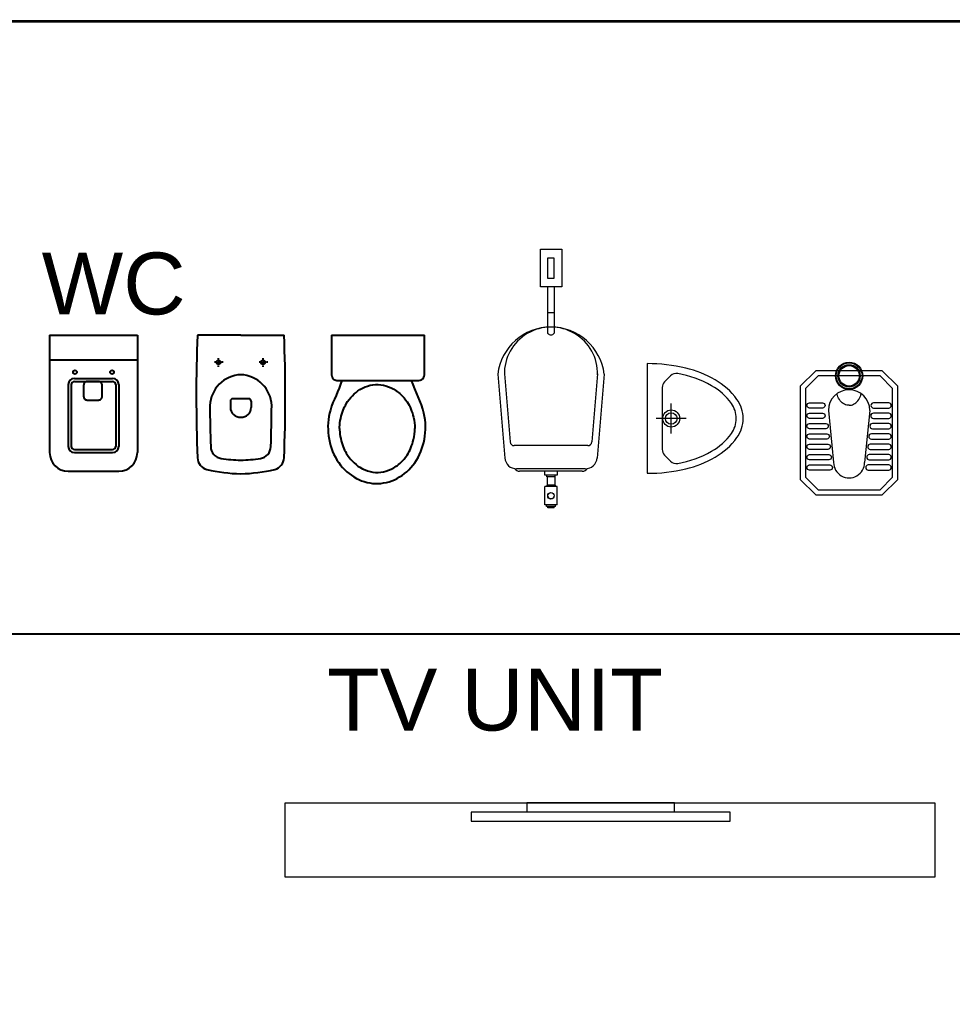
# Model space of a CAD drawing. Header units: inches. Extents: x 0 to 2128, y 0 to 649.
# Drawn here: x 420.9 to 571.6, y 460.7 to 621.3 of the extents above; entities that cross this region are included whole.
import ezdxf

# ---------------------------------------------------------------- set-up
doc = ezdxf.new("R2010")
doc.units = ezdxf.units.IN
doc.header["$MEASUREMENT"] = 0
doc.linetypes.add('TRATTEGGIATA', pattern=[0.75, 0.5, -0.25])
doc.layers.add('I_FUR', color=7, linetype='Continuous', lineweight=9)
doc.layers.add('P_Fix', color=3, linetype='Continuous', lineweight=13)
doc.layers.add('Plu_Fix', color=3, linetype='Continuous')
doc.styles.add('ARIAL', font='arial.ttf')

# ---------------------------------------------------------------- blocks, each defined once
blk = doc.blocks.new('A$C2E9C1E57')
blk.add_line((15.18, 0), (0.18, 0))
blk.add_lwpolyline([(15.18, 0), (15.18, 6.44, 0.414214), (14.31, 7.32), (1.06, 7.32, 0.414214), (0.18, 6.44), (0.18, 0)], format="xyb")
for points, knots in [([(13.5, 7.32), (14.04, 9.03), (14.91, 10.49), (16.16, 14.79), (15.74, 17.9), (12.89, 22.49), (10.52, 23.91), (5.71, 24.08), (3.27, 22.82), (0.19, 18.44), (-0.39, 15.37), (0.67, 10.81), (1.6, 9.15), (2.26, 7.32)], [3.835953, 3.835953, 3.835953, 3.835953, 4.396592, 4.396592, 5.324942, 5.324942, 6.253291, 6.253291, 7.181641, 7.181641, 8.109991, 8.109991, 8.730418, 8.730418, 8.730418, 8.730418]), ([(13.9, 15.09), (13.9, 15.16), (13.9, 15.24), (13.85, 16.26), (13.65, 17.21), (13.17, 18.41), (13.01, 18.75), (12.25, 20.05), (11.47, 20.84), (10.06, 21.7), (9.5, 21.93), (8.37, 22.2), (7.81, 22.23), (6.67, 22.09), (6.1, 21.93), (5, 21.4), (4.47, 21.04), (3.62, 20.25), (3.28, 19.85), (2.52, 18.68), (2.15, 17.82), (1.8, 16.31), (1.72, 15.7), (1.7, 15.1)], [4.734899, 4.734899, 4.734899, 4.734899, 4.763841, 4.763841, 5.139095, 5.139095, 5.297728, 5.297728, 5.786007, 5.786007, 6.084644, 6.084644, 6.383282, 6.383282, 6.68192, 6.68192, 6.980557, 6.980557, 7.213484, 7.213484, 7.590605, 7.590605, 7.830076, 7.830076, 7.830076, 7.830076]), ([(13.9, 15.09), (13.9, 15.02), (13.9, 14.94), (13.85, 13.92), (13.65, 12.97), (13.17, 11.77), (13.01, 11.43), (12.25, 10.13), (11.47, 9.35), (10.06, 8.48), (9.5, 8.25), (8.37, 7.98), (7.81, 7.95), (6.67, 8.09), (6.1, 8.26), (5, 8.78), (4.47, 9.14), (3.62, 9.94), (3.28, 10.33), (2.52, 11.5), (2.15, 12.37), (1.8, 13.87), (1.72, 14.48), (1.7, 15.08)], [4.734899, 4.734899, 4.734899, 4.734899, 4.763841, 4.763841, 5.139095, 5.139095, 5.297728, 5.297728, 5.786007, 5.786007, 6.084644, 6.084644, 6.383282, 6.383282, 6.68192, 6.68192, 6.980557, 6.980557, 7.213484, 7.213484, 7.590605, 7.590605, 7.830076, 7.830076, 7.830076, 7.830076])]:
    blk.add_open_spline(points, degree=3, knots=knots)
blk = doc.blocks.new('gessi_laufen_palae wall hung wc')
at = {"lineweight": -3}
for p, q in [((-7.09, 0), (7.09, 0)), ((-7.09, 0), (7.09, 0)), ((-7.09, 0), (-7.09, -19)), ((7.09, 0), (7.09, -19)), ((-7.09, -4), (7.09, -4)), ((-4.09, -8), (-4.09, -18)), ((-3.59, -8), (-3.59, -18)), ((-3.09, -7), (3.09, -7)), ((-3.09, -7.5), (3.09, -7.5)), ((3.59, -8), (3.59, -18)), ((4.09, -8), (4.09, -18)), ((-3.09, -18.5), (3.09, -18.5)), ((-3.09, -19), (3.09, -19)), ((-4.09, -22), (4.09, -22))]:
    blk.add_line(p, q, dxfattribs=at)
blk.add_lwpolyline([(0.8, -7.5), (-1, -7.5, 0.414214), (-1.6, -8.1), (-1.6, -9.9, 0.414214), (-1, -10.5), (0.8, -10.5, 0.414214), (1.4, -9.9), (1.4, -8.1, 0.414214)], format="xyb", close=True, dxfattribs=at)
for centre in [(-3, -6), (3, -6)]:
    blk.add_circle(centre, 0.31, dxfattribs=at)
for centre, radius, start, end in [((-3.09, -8), 1, 90, 180), ((-3.09, -8), 0.5, 90, 180), ((3.09, -8), 1, 0, 90), ((3.09, -8), 0.5, 0, 90), ((-4.09, -19), 3, 180, 270), ((-3.09, -18), 1, 180, 270), ((-3.09, -18), 0.5, 180, 270), ((3.09, -18), 1, 270, 0), ((3.09, -18), 0.5, 270, 0), ((4.09, -19), 3, 270, 0)]:
    blk.add_arc(centre, radius, start, end, dxfattribs=at)
blk = doc.blocks.new('Globo RES02.BI pl')
for p, q in [((0, 0), (0, 17.5)), ((26.71, 4.2), (29.21, 4.2)), ((0, 0), (0, -17.5)), ((25.71, 3.2), (25.71, -3.2)), ((26.71, -4.2), (29.21, -4.2))]:
    blk.add_line(p, q)
at = {"linetype": 'TRATTEGGIATA'}
for p, q in [((12.88, 9), (9.13, 9)), ((11, 10.88), (11, 7.13)), ((11, -7.12), (11, -10.87)), ((12.88, -9), (9.13, -9))]:
    blk.add_line(p, q, dxfattribs=at)
at = {"ltscale": 25.4}
for centre in [(11, 9), (11, -9)]:
    blk.add_circle(centre, 0.8, dxfattribs=at)
for centre, radius, start, end in [((24.71, -592.71), 610.71, 87.66127, 92.31867), ((29.01, -0.52), 13.02, 92.4504, 177.7187), ((24.71, -592.71), 605.21, 88.07234, 89.64556), ((29.01, 0.52), 13.02, 182.2813, 267.5496), ((24.71, 592.71), 605.21, 270.35444, 271.92766), ((24.71, 592.71), 610.71, 267.68133, 272.33873)]:
    blk.add_arc(centre, radius, start, end, dxfattribs=at)
for centre, radius, start, end in [((49.42, 12.5), 5, 14.2568, 87.613), ((44.9, 7.16), 5, 9.0566, 88.0723), ((-2.96, -0.47), 58.96, 0.4571, 13.9341), ((26.71, 3.2), 1, 90, 180), ((29.21, 0.2), 4, 357.134, 90), ((-3.18, -0.49), 53.69, 0.5224, 9.0415), ((29.21, -0.2), 4, 270, 2.866), ((26.71, -3.2), 1, 180, 270), ((-3.18, 0.49), 53.69, 350.9585, 359.4776), ((-2.96, 0.47), 58.96, 346.0659, 359.5429), ((44.9, -7.16), 5, 271.9277, 350.9434), ((49.42, -12.5), 5, 272.387, 345.7432)]:
    blk.add_arc(centre, radius, start, end)
blk = doc.blocks.new('TV')
blk.add_line((0, 11.94), (0, -11.94))
blk.add_lwpolyline([(-2.95, 20.94), (-1.5, 20.94), (-1.5, -20.94), (-2.95, -20.94)], close=True)
for points in [[(-1.5, 11.94), (0, 11.94)], [(0, -11.94), (-1.5, -11.94)]]:
    blk.add_lwpolyline(points)
blk = doc.blocks.new('urinal1')
blk.add_line((6.29, 0), (1.46, 0))
blk.add_line((6.29, 0), (1.46, 0))
for points in [[(0, 8.86), (0, -8.86, 0.05817), (6.23, -8.13, 0.071806), (10.96, -6.26, 0.106506), (14.5, -3.09, 0.158104), (15.5, 0, 0.158104), (14.5, 3.09, 0.106506), (10.96, 6.26, 0.071806), (6.23, 8.13, 0.05817)], [(0, 8.86), (0, -8.86, 0.05817), (6.23, -8.13, 0.071806), (10.96, -6.26, 0.106506), (14.5, -3.09, 0.158104), (15.5, 0, 0.158104), (14.5, 3.09, 0.106506), (10.96, 6.26, 0.071806), (6.23, 8.13, 0.05817)], [(14.39, 0, 0.158104), (13.6, 2.44, 0.106506), (10.41, 5.3, 0.087789), (4.93, 7.27, 0.243203), (3.77, 6.89), (2.81, 5.93, 0.198912), (2.42, 4.99), (2.42, -4.99, 0.198912), (2.81, -5.93), (3.77, -6.89, 0.243203), (4.93, -7.27, 0.087789), (10.41, -5.3, 0.106506), (13.6, -2.44, 0.158104)], [(14.39, 0, 0.158104), (13.6, 2.44, 0.106506), (10.41, 5.3, 0.087789), (4.93, 7.27, 0.243203), (3.77, 6.89), (2.81, 5.93, 0.198912), (2.42, 4.99), (2.42, -4.99, 0.198912), (2.81, -5.93), (3.77, -6.89, 0.243203), (4.93, -7.27, 0.087789), (10.41, -5.3, 0.106506), (13.6, -2.44, 0.158104)]]:
    blk.add_lwpolyline(points, format="xyb", close=True)
blk.add_lwpolyline([(3.88, -2.42), (3.88, 2.42)])
blk.add_lwpolyline([(3.88, -2.42), (3.88, 2.42)])
for radius in [1.38, 1.38, 0.937, 0.937]:
    blk.add_circle((3.88, 0), radius)
blk = doc.blocks.new('SU')
for p, q in [((-13.6, 652.4), (-13.6, 461.4)), ((13.6, 652.4), (13.6, 461.4)), ((13.6, 545), (-13.6, 545)), ((-218.4, 293.1), (-189.3, -50.7)), ((-191.3, 295.4), (-167.6, 15.1)), ((191.3, 295.4), (167.6, 15.1)), ((218.4, 293.1), (189.3, -50.7)), ((151.2, 0), (-151.2, 0)), ((141, -95.1), (-141, -95.1)), ((128.6, -104.8), (-128.6, -104.8)), ((-25.1, -121.1), (-25.1, -104.8)), ((25.1, -121.1), (-25.1, -121.1)), ((-17.6, -127.4), (-17.6, -121.1)), ((17.6, -127.4), (17.6, -121.1)), ((25.1, -104.8), (25.1, -121.1)), ((17.6, -127.4), (-17.6, -127.4)), ((-17.6, -161.7), (-17.6, -167.9)), ((17.6, -161.7), (-17.6, -161.7)), ((-16.1, -127.4), (-16.1, -136.9)), ((-16.1, -136.9), (-16.1, -161.7)), ((16.1, -127.4), (16.1, -136.9)), ((16.1, -136.9), (16.1, -161.7)), ((17.6, -161.7), (17.6, -167.9)), ((-25.1, -243.3), (-25.1, -167.9)), ((25.1, -167.9), (-25.1, -167.9)), ((25.1, -243.3), (25.1, -167.9)), ((25.1, -243.3), (-25.1, -243.3)), ((-18.8, -249.6), (-18.8, -243.3)), ((18.8, -249.6), (18.8, -243.3)), ((18.8, -249.6), (-18.8, -249.6)), ((-12.6, -255.8), (-12.6, -249.6)), ((12.6, -255.8), (-12.6, -255.8)), ((12.5, -255.8), (12.5, -249.6))]:
    blk.add_line(p, q)
for points in [[(-43.5, 806.4), (44.2, 806.4), (44.2, 652.4), (-43.5, 652.4)], [(-12.7, 770.5), (11.1, 770.5), (11.1, 686.5), (-12.7, 686.5)]]:
    blk.add_lwpolyline(points, close=True)
for radius in [13.4, 13.1]:
    blk.add_circle((0, -205.6), radius)
for centre, radius, start, end in [((0, 266.7), 220, 6.8934, 173.1066), ((0, 295.3), 191.4, 358.6157, 181.3843), ((0, 472.3), 17.4, 218.8551, 321.1449), ((-151.2, 16.5), 16.5, 184.8304, 270), ((151.2, 16.5), 16.5, 270, 355.1696), ((-141, -46.6), 48.5, 184.8304, 270), ((141, -46.6), 48.5, 270, 355.1696), ((-128.6, -80.6), 24.3, 215.1848, 270), ((128.6, -80.6), 24.3, 270, 324.8152)]:
    blk.add_arc(centre, radius, start, end)
blk = doc.blocks.new('OP')
for p, q in [((5.59, 3.35), (13.98, 2.51)), ((5.59, -3.35), (13.98, -2.51))]:
    blk.add_line(p, q)
for points in [[(-0.84, 5.37), (-0.84, -5.37), (1.67, -7.88), (16.74, -7.88), (19.25, -5.37), (19.25, 5.37), (16.74, 7.88), (1.67, 7.88)], [(0, 5.02), (0, -5.02), (2.02, -7.04), (16.39, -7.04), (18.41, -5.02), (18.41, 5.02), (16.39, 7.04), (2.02, 7.04)]]:
    blk.add_lwpolyline(points, close=True)
for points in [[(5.2, 3.95), (5.2, 6.41, 1), (4.36, 6.41), (4.36, 3.95, 1)], [(6.87, 3.93), (6.87, 6.41, 1), (6.03, 6.41), (6.03, 3.93, 1)], [(8.54, 3.77), (8.54, 6.41, 1), (7.71, 6.41), (7.71, 3.77, 1)], [(10.22, 3.6), (10.22, 6.41, 1), (9.38, 6.41), (9.38, 3.6, 1)], [(11.89, 3.43), (11.89, 6.41, 1), (11.05, 6.41), (11.05, 3.43, 1)], [(13.56, 3.26), (13.56, 6.41, 1), (12.73, 6.41), (12.73, 3.26, 1)], [(10.22, -3.6), (10.22, -6.41, -1), (9.38, -6.41), (9.38, -3.6, -1)], [(11.89, -3.43), (11.89, -6.41, -1), (11.05, -6.41), (11.05, -3.43, -1)], [(13.56, -3.26), (13.56, -6.41, -1), (12.73, -6.41), (12.73, -3.26, -1)], [(5.2, -4.3), (5.2, -6.41, -1), (4.36, -6.41), (4.36, -4.3, -1)], [(6.87, -4.28), (6.87, -6.41, -1), (6.03, -6.41), (6.03, -4.28, -1)], [(8.54, -3.77), (8.54, -6.41, -1), (7.71, -6.41), (7.71, -3.77, -1)]]:
    blk.add_lwpolyline(points, format="xyb", close=True)
for points in [[(15.24, 3.11), (15.24, 6.41, 1), (14.4, 6.41), (14.4, 3.11, 1), (15.24, 3.11)], [(4.76, 0, 0.118739), (4.58, 0.74, 0.104702), (4.04, 1.42, 0.089508), (3.18, 1.89, 0.027765), (2.93, 1.95, 0.081098)], [(4.76, 0, -0.118739), (4.58, -0.74, -0.104702), (4.04, -1.42, -0.089508), (3.18, -1.89, -0.027765), (2.93, -1.95, -0.081098)], [(15.24, -3.11), (15.24, -6.41, -1), (14.4, -6.41), (14.4, -3.11, -1), (15.24, -3.11)]]:
    blk.add_lwpolyline(points, format="xyb")
for radius in [2.2, 2.09, 1.8, 1.65]:
    blk.add_circle((0, 0), radius)
for centre, radius, start, end in [((5.59, 0), 3.35, 90, 270), ((13.98, 0), 2.51, 270, 90)]:
    blk.add_arc(centre, radius, start, end)

msp = doc.modelspace()

# ---------------------------------------------------------------- linework, layer by layer
msp.add_line((0, 522.03), (700.86, 522.03))
at = {"const_width": 0.453}
msp.add_lwpolyline([(0, 621.06), (700.86, 621.06), (700.86, 0), (0, 0)], close=True, dxfattribs=at)
at = {"layer": 'I_FUR'}
msp.add_lwpolyline([(463.84, 494.73), (568.84, 494.73), (568.84, 482.73), (463.84, 482.73)], close=True, dxfattribs=at)

# ---------------------------------------------------------------- block references
at = {"layer": 'I_FUR', "xscale": -1, "rotation": 270}
msp.add_blockref('TV', (514.84, 494.73), dxfattribs=at)
at = {"layer": 'P_Fix'}
for name, p, xscale, yscale, zscale in [('SU', (506.79, 552.46), 0.03937984172306663, 0.03937984172306663, 0.03937984172306663), ('urinal1', (522.35, 556.85), 1.000245979721371, 1.000245979721371, 1.000245979721371)]:
    msp.add_blockref(name, p, dxfattribs=dict(at, xscale=xscale, yscale=yscale, zscale=zscale))
at = {"layer": 'P_Fix', "linetype": 'Continuous', "rotation": 270}
msp.add_blockref('OP', (554.98, 563.74), dxfattribs=at)
at = {"layer": 'Plu_Fix'}
msp.add_blockref('gessi_laufen_palae wall hung wc', (432.84, 570.33), dxfattribs=at)
at = {"layer": 'Plu_Fix', "xscale": 0.4000000000000011, "yscale": 0.4000000000000011, "zscale": 0.4000000000000011, "rotation": 270}
msp.add_blockref('Globo RES02.BI pl', (456.65, 570.33), dxfattribs=at)
at = {"layer": 'Plu_Fix', "rotation": 180}
msp.add_blockref('A$C2E9C1E57', (486.51, 570.33), dxfattribs=at)

# ---------------------------------------------------------------- texts
at = {"linetype": 'ByBlock', "lineweight": 5, "char_height": 10, "attachment_point": 1, "style": 'ARIAL'}
for s, width, insert in [('{\\C7;WC}', 1446.1581, (424.46, 583.67)), ('{\\C7;TV UNIT}', 80.743, (470.58, 516.41))]:
    msp.add_mtext_dynamic_manual_height_columns(s, width=width, gutter_width=1, heights=[0], dxfattribs=dict(at, insert=insert))

doc.saveas('drawing.dxf')
